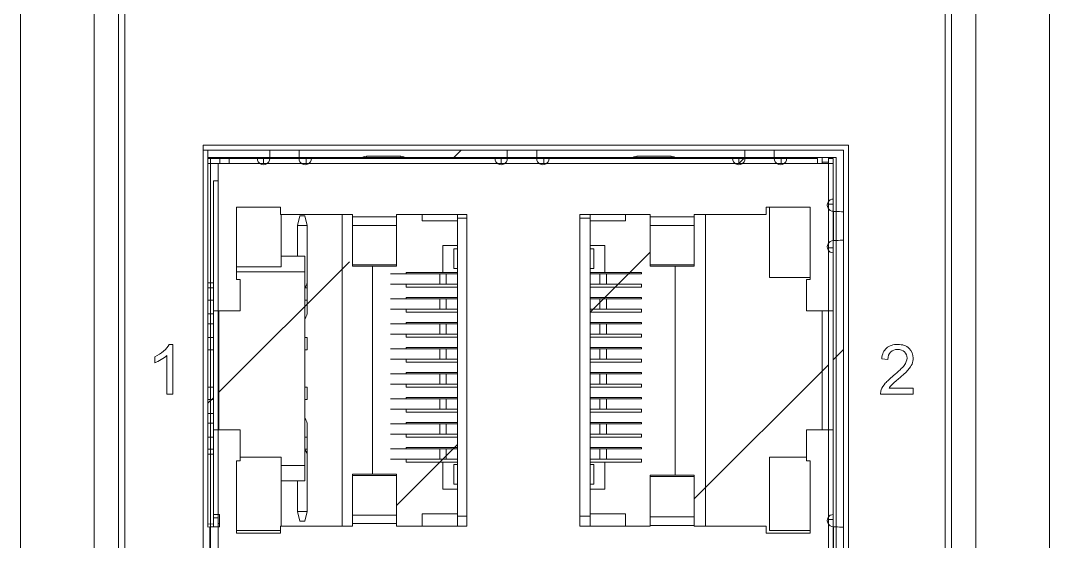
# Model space of a CAD drawing. Header units: millimetres. Extents: x 33157 to 59611, y -29750 to 1750.
# Drawn here: x 54278.26 to 54320.26, y 1.72 to 22.99 of the extents above; entities that cross this region are included whole.
import ezdxf

# ---------------------------------------------------------------- set-up
doc = ezdxf.new("R2010")
doc.units = ezdxf.units.MM
doc.layers.get('0').update_dxf_attribs({"lineweight": 18})

msp = doc.modelspace()

# ---------------------------------------------------------------- linework, layer by layer
at = {"linetype": 'Continuous'}
for p, q in [((54278.259, 109.314), (54278.259, -25.686)), ((54281.259, 109.314), (54281.259, -25.686)), ((54317.259, -25.686), (54317.259, 109.314)), ((54320.259, -25.686), (54320.259, 109.314)), ((54282.259, 104.064), (54282.259, -20.436)), ((54282.509, 104.064), (54282.509, -20.436)), ((54316.009, -20.436), (54316.009, 104.064)), ((54316.259, -20.436), (54316.259, 104.064)), ((54285.709, 17.901), (54312.059, 17.901)), ((54285.709, -14.403), (54285.709, 17.901)), ((54285.709, 17.701), (54311.859, 17.701)), ((54285.709, -14.203), (54285.709, 17.701)), ((54311.859, 17.701), (54285.909, 17.701)), ((54285.909, 2.31), (54285.909, 17.701)), ((54288.429, 17.667), (54288.429, 17.351)), ((54289.629, 17.401), (54289.629, 17.667)), ((54295.899, 17.351), (54296.249, 17.701)), ((54298.129, 17.667), (54298.129, 17.351)), ((54299.329, 17.401), (54299.329, 17.667)), ((54307.829, 17.667), (54307.829, 17.351)), ((54309.029, 17.401), (54309.029, 17.667)), ((54311.859, 17.701), (54311.859, -14.203)), ((54311.859, -14.203), (54311.859, 17.701)), ((54312.059, 17.901), (54312.059, -14.403)), ((54285.909, 17.401), (54288.429, 17.401)), ((54310.788, 17.351), (54285.909, 17.351)), ((54286.009, 17.401), (54311.559, 17.401)), ((54286.009, -13.903), (54286.009, 17.401)), ((54286.4, 17.151), (54286.4, 17.351)), ((54286.419, 17.401), (54286.419, 17.351)), ((54286.78, 17.351), (54286.78, 17.151)), ((54288.182, 17.151), (54288.182, 17.351)), ((54289.629, 17.401), (54288.429, 17.401)), ((54289.629, 17.401), (54292.219, 17.401)), ((54289.915, 17.351), (54289.915, 17.151)), ((54292.379, 17.451), (54293.78, 17.451)), ((54293.939, 17.401), (54298.129, 17.401)), ((54297.882, 17.151), (54297.882, 17.351)), ((54299.329, 17.401), (54298.129, 17.401)), ((54299.329, 17.401), (54303.258, 17.401)), ((54299.615, 17.351), (54299.615, 17.151)), ((54303.418, 17.451), (54304.818, 17.451)), ((54304.978, 17.401), (54307.829, 17.401)), ((54307.578, 17.151), (54307.829, 17.401)), ((54307.582, 17.151), (54307.582, 17.351)), ((54309.029, 17.401), (54307.829, 17.401)), ((54309.029, 17.401), (54311.238, 17.401)), ((54309.315, 17.351), (54309.315, 17.151)), ((54310.788, 17.151), (54310.788, 17.351)), ((54310.988, 17.151), (54310.988, 17.401)), ((54311.238, 17.351), (54311.238, 17.401)), ((54311.238, 17.351), (54311.438, 17.351)), ((54311.238, 15.314), (54311.238, 17.351)), ((54311.438, -5.271), (54311.438, 17.351)), ((54311.559, 17.401), (54311.559, -13.903)), ((54288.027, 17.151), (54285.909, 17.151)), ((54286.329, -5.271), (54286.329, 17.151)), ((54288.33, 17.151), (54288.027, 17.151)), ((54289.729, 17.151), (54288.33, 17.151)), ((54290.031, 17.151), (54289.729, 17.151)), ((54297.727, 17.151), (54290.031, 17.151)), ((54298.03, 17.151), (54297.727, 17.151)), ((54299.429, 17.151), (54298.03, 17.151)), ((54299.731, 17.151), (54299.429, 17.151)), ((54307.427, 17.151), (54299.731, 17.151)), ((54307.73, 17.151), (54307.427, 17.151)), ((54309.129, 17.151), (54307.73, 17.151)), ((54309.431, 17.151), (54309.129, 17.151)), ((54311.438, 17.151), (54309.431, 17.151)), ((54311.238, 17.201), (54310.988, 17.201)), ((54286.329, 16.45), (54286.129, 16.45)), ((54286.129, 16.45), (54286.129, 2.314)), ((54287.08, 15.364), (54288.876, 15.364)), ((54287.08, 12.412), (54287.08, 15.364)), ((54288.876, 15.364), (54288.876, 15.069)), ((54308.691, 15.364), (54310.488, 15.364)), ((54308.691, 15.069), (54308.691, 15.364)), ((54308.838, 12.5), (54308.838, 15.364)), ((54310.488, 15.364), (54310.488, 12.412)), ((54311.238, 15.489), (54311.438, 15.489)), ((54311.238, 2.434), (54311.238, 15.302)), ((54311.45, 14.001), (54311.45, 15.201)), ((54288.876, 15.069), (54291.806, 15.069)), ((54288.901, 15.069), (54288.901, 12.93)), ((54289.665, 15.014), (54289.565, 14.614)), ((54289.865, 15.014), (54289.665, 15.014)), ((54289.965, 14.614), (54289.865, 15.014)), ((54291.383, 2.349), (54291.383, 15.069)), ((54291.806, 15.069), (54291.806, 12.956)), ((54291.806, 14.969), (54293.607, 14.969)), ((54293.607, 15.069), (54296.482, 15.069)), ((54293.607, 12.956), (54293.607, 15.069)), ((54294.651, 15.069), (54294.651, 14.814)), ((54294.651, 14.814), (54296.102, 14.814)), ((54296.102, 15.069), (54296.102, 2.349)), ((54296.482, 14.914), (54296.102, 14.914)), ((54296.482, 15.069), (54296.482, 2.349)), ((54301.086, 15.069), (54303.96, 15.069)), ((54301.086, 2.349), (54301.086, 15.069)), ((54301.506, 14.914), (54301.086, 14.914)), ((54301.506, 2.349), (54301.506, 15.069)), ((54301.506, 14.814), (54302.957, 14.814)), ((54302.957, 14.814), (54302.957, 15.069)), ((54303.96, 15.069), (54303.96, 12.956)), ((54303.96, 14.969), (54305.762, 14.969)), ((54305.762, 15.069), (54308.691, 15.069)), ((54305.762, 12.956), (54305.762, 15.069)), ((54306.224, 15.069), (54306.224, 2.349)), ((54289.565, 14.614), (54289.965, 14.614)), ((54289.565, 14.614), (54289.565, 13.363)), ((54289.965, 12.382), (54289.965, 14.614)), ((54293.607, 14.622), (54291.806, 14.622)), ((54305.762, 14.622), (54303.96, 14.622)), ((54296.102, 13.803), (54295.501, 13.803)), ((54295.501, 13.803), (54295.501, 12.702)), ((54296.102, 13.663), (54295.952, 13.663)), ((54295.952, 13.663), (54295.952, 12.862)), ((54302.106, 13.803), (54301.506, 13.803)), ((54301.656, 13.663), (54301.506, 13.663)), ((54301.506, 11.078), (54303.96, 13.532)), ((54301.656, 12.862), (54301.656, 13.663)), ((54302.106, 12.702), (54302.106, 13.803)), ((54311.438, 13.712), (54311.238, 13.712)), ((54286.329, 7.781), (54291.682, 13.133)), ((54288.901, 13.363), (54289.862, 13.363)), ((54289.862, 13.363), (54289.862, 4.196)), ((54288.901, 12.93), (54287.08, 12.93)), ((54287.08, 12.732), (54289.862, 12.732)), ((54291.806, 13.009), (54293.607, 13.009)), ((54293.607, 12.956), (54291.806, 12.956)), ((54292.624, 4.463), (54292.624, 12.956)), ((54296.102, 12.642), (54293.354, 12.642)), ((54296.102, 12.702), (54294, 12.702)), ((54294, 12.702), (54294, 12.642)), ((54295.375, 12.642), (54295.375, 12.222)), ((54295.636, 12.222), (54295.636, 12.642)), ((54295.952, 12.862), (54296.102, 12.862)), ((54301.506, 12.862), (54301.656, 12.862)), ((54303.607, 12.702), (54301.506, 12.702)), ((54303.607, 12.642), (54301.506, 12.642)), ((54301.912, 12.642), (54301.912, 12.222)), ((54302.172, 12.222), (54302.172, 12.642)), ((54303.607, 12.702), (54303.607, 12.642)), ((54303.96, 13.009), (54305.762, 13.009)), ((54305.762, 12.956), (54303.96, 12.956)), ((54304.984, 4.425), (54304.984, 12.956)), ((54286.129, 12.282), (54285.909, 12.282)), ((54287.225, 12.412), (54287.08, 12.412)), ((54287.225, 11.141), (54287.225, 12.412)), ((54289.965, 12.077), (54289.965, 12.382)), ((54293.354, 12.222), (54296.102, 12.222)), ((54294, 12.222), (54294, 12.102)), ((54301.506, 12.222), (54303.607, 12.222)), ((54303.607, 12.222), (54303.607, 12.102)), ((54310.488, 12.5), (54308.838, 12.5)), ((54310.488, 12.412), (54310.343, 12.412)), ((54310.343, 12.412), (54310.343, 11.141)), ((54286.129, 12.077), (54285.909, 12.077)), ((54289.965, 12.077), (54289.862, 12.077)), ((54289.965, 11.576), (54289.965, 12.077)), ((54294, 12.102), (54296.102, 12.102)), ((54301.506, 12.102), (54303.607, 12.102)), ((54285.909, 11.576), (54286.129, 11.576)), ((54289.862, 11.576), (54289.965, 11.576)), ((54289.965, 11.111), (54289.965, 11.576)), ((54296.102, 11.621), (54293.354, 11.621)), ((54296.102, 11.681), (54294, 11.681)), ((54294, 11.681), (54294, 11.621)), ((54295.375, 11.621), (54295.375, 11.201)), ((54295.636, 11.201), (54295.636, 11.621)), ((54303.607, 11.681), (54301.506, 11.681)), ((54303.607, 11.621), (54301.506, 11.621)), ((54301.912, 11.621), (54301.912, 11.201)), ((54302.172, 11.201), (54302.172, 11.621)), ((54303.607, 11.681), (54303.607, 11.621)), ((54286.129, 11.011), (54285.909, 11.011)), ((54286.129, 11.141), (54287.225, 11.141)), ((54286.359, 11.109), (54286.329, 11.109)), ((54286.359, 11.071), (54286.329, 11.071)), ((54286.329, 11.046), (54286.359, 11.046)), ((54286.329, 11.033), (54286.359, 11.033)), ((54286.329, 11.021), (54286.359, 11.021)), ((54286.359, 11.011), (54286.329, 11.011)), ((54286.359, 11.141), (54286.359, 6.277)), ((54293.354, 11.201), (54296.102, 11.201)), ((54294, 11.201), (54294, 11.081)), ((54294, 11.081), (54296.102, 11.081)), ((54301.506, 11.201), (54303.607, 11.201)), ((54301.506, 11.081), (54303.607, 11.081)), ((54303.607, 11.201), (54303.607, 11.081)), ((54310.343, 11.141), (54311.438, 11.141)), ((54310.988, 11.141), (54310.988, 6.277)), ((54285.909, 10.611), (54286.129, 10.611)), ((54286.329, 10.611), (54286.359, 10.611)), ((54296.102, 10.601), (54293.354, 10.601)), ((54296.102, 10.661), (54294, 10.661)), ((54294, 10.661), (54294, 10.601)), ((54295.375, 10.601), (54295.375, 10.18)), ((54295.636, 10.18), (54295.636, 10.601)), ((54303.607, 10.661), (54301.506, 10.661)), ((54303.607, 10.601), (54301.506, 10.601)), ((54301.912, 10.601), (54301.912, 10.18)), ((54302.172, 10.18), (54302.172, 10.601)), ((54303.607, 10.661), (54303.607, 10.601)), ((54293.354, 10.18), (54296.102, 10.18)), ((54294, 10.18), (54294, 10.06)), ((54301.506, 10.18), (54303.607, 10.18)), ((54303.607, 10.18), (54303.607, 10.06)), ((54286.129, 10.045), (54285.909, 10.045)), ((54286.359, 10.045), (54286.329, 10.045)), ((54289.965, 10.045), (54289.862, 10.045)), ((54289.965, 9.545), (54289.965, 10.045)), ((54294, 10.06), (54296.102, 10.06)), ((54301.506, 10.06), (54303.607, 10.06)), ((54285.909, 9.545), (54286.129, 9.545)), ((54286.329, 9.545), (54286.359, 9.545)), ((54289.862, 9.545), (54289.965, 9.545)), ((54296.102, 9.58), (54293.354, 9.58)), ((54296.102, 9.64), (54294, 9.64)), ((54294, 9.64), (54294, 9.58)), ((54295.375, 9.58), (54295.375, 9.16)), ((54295.636, 9.16), (54295.636, 9.58)), ((54303.607, 9.64), (54301.506, 9.64)), ((54303.607, 9.58), (54301.506, 9.58)), ((54301.912, 9.58), (54301.912, 9.16)), ((54302.172, 9.16), (54302.172, 9.58)), ((54303.607, 9.64), (54303.607, 9.58)), ((54311.438, 9.131), (54311.859, 9.552)), ((54293.354, 9.16), (54296.102, 9.16)), ((54294, 9.16), (54294, 9.039)), ((54294, 9.039), (54296.102, 9.039)), ((54301.506, 9.16), (54303.607, 9.16)), ((54301.506, 9.039), (54303.607, 9.039)), ((54303.607, 9.16), (54303.607, 9.039)), ((54305.762, 3.454), (54311.238, 8.931)), ((54296.102, 8.559), (54293.354, 8.559)), ((54296.102, 8.619), (54294, 8.619)), ((54294, 8.619), (54294, 8.559)), ((54295.375, 8.559), (54295.375, 8.139)), ((54295.636, 8.139), (54295.636, 8.559)), ((54303.607, 8.619), (54301.506, 8.619)), ((54303.607, 8.559), (54301.506, 8.559)), ((54301.912, 8.559), (54301.912, 8.139)), ((54302.172, 8.139), (54302.172, 8.559)), ((54303.607, 8.619), (54303.607, 8.559)), ((54286.129, 8.014), (54285.909, 8.014)), ((54286.359, 8.014), (54286.329, 8.014)), ((54289.965, 8.014), (54289.862, 8.014)), ((54289.965, 7.513), (54289.965, 8.014)), ((54293.354, 8.139), (54296.102, 8.139)), ((54294, 8.139), (54294, 8.019)), ((54294, 8.019), (54296.102, 8.019)), ((54301.506, 8.139), (54303.607, 8.139)), ((54301.506, 8.019), (54303.607, 8.019)), ((54303.607, 8.139), (54303.607, 8.019)), ((54285.909, 7.36), (54286.129, 7.581)), ((54296.102, 7.598), (54294, 7.598)), ((54294, 7.598), (54294, 7.538)), ((54303.607, 7.598), (54301.506, 7.598)), ((54303.607, 7.598), (54303.607, 7.538)), ((54285.909, 7.513), (54286.129, 7.513)), ((54286.329, 7.513), (54286.359, 7.513)), ((54289.862, 7.513), (54289.965, 7.513)), ((54296.102, 7.538), (54293.354, 7.538)), ((54295.375, 7.538), (54295.375, 7.118)), ((54295.636, 7.118), (54295.636, 7.538)), ((54303.607, 7.538), (54301.506, 7.538)), ((54301.912, 7.538), (54301.912, 7.118)), ((54302.172, 7.118), (54302.172, 7.538)), ((54286.129, 6.948), (54285.909, 6.948)), ((54286.359, 6.948), (54286.329, 6.948)), ((54293.354, 7.118), (54296.102, 7.118)), ((54294, 7.118), (54294, 6.998)), ((54294, 6.998), (54296.102, 6.998)), ((54301.506, 7.118), (54303.607, 7.118)), ((54301.506, 6.998), (54303.607, 6.998)), ((54303.607, 7.118), (54303.607, 6.998)), ((54285.909, 6.548), (54286.129, 6.548)), ((54286.329, 6.548), (54286.359, 6.548)), ((54289.965, 5.982), (54289.965, 6.448)), ((54296.102, 6.518), (54293.354, 6.518)), ((54296.102, 6.578), (54294, 6.578)), ((54294, 6.578), (54294, 6.518)), ((54295.375, 6.518), (54295.375, 6.097)), ((54295.636, 6.097), (54295.636, 6.518)), ((54303.607, 6.578), (54301.506, 6.578)), ((54303.607, 6.518), (54301.506, 6.518)), ((54301.912, 6.518), (54301.912, 6.097)), ((54302.172, 6.097), (54302.172, 6.518)), ((54303.607, 6.578), (54303.607, 6.518)), ((54286.129, 5.982), (54285.909, 5.982)), ((54287.225, 6.277), (54286.129, 6.277)), ((54286.329, 6.299), (54286.359, 6.299)), ((54287.225, 5.006), (54287.225, 6.277)), ((54289.965, 5.982), (54289.862, 5.982)), ((54289.965, 5.482), (54289.965, 5.982)), ((54293.354, 6.097), (54296.102, 6.097)), ((54294, 6.097), (54294, 5.977)), ((54294, 5.977), (54296.102, 5.977)), ((54301.506, 6.097), (54303.607, 6.097)), ((54301.506, 5.977), (54303.607, 5.977)), ((54303.607, 6.097), (54303.607, 5.977)), ((54310.343, 6.277), (54311.438, 6.277)), ((54310.343, 6.277), (54310.343, 5.006)), ((54285.909, 5.482), (54286.129, 5.482)), ((54289.862, 5.482), (54289.965, 5.482)), ((54289.965, 5.177), (54289.965, 5.482)), ((54296.102, 5.497), (54293.354, 5.497)), ((54293.607, 3.18), (54296.102, 5.674)), ((54296.102, 5.557), (54294, 5.557)), ((54294, 5.557), (54294, 5.497)), ((54295.375, 5.497), (54295.375, 5.076)), ((54295.636, 5.076), (54295.636, 5.497)), ((54303.607, 5.557), (54301.506, 5.557)), ((54303.607, 5.497), (54301.506, 5.497)), ((54301.912, 5.497), (54301.912, 5.076)), ((54302.172, 5.076), (54302.172, 5.497)), ((54303.607, 5.557), (54303.607, 5.497)), ((54285.909, 5.277), (54286.129, 5.277)), ((54287.225, 5.159), (54288.901, 5.159)), ((54288.901, 5.159), (54288.901, 2.349)), ((54289.965, 2.945), (54289.965, 5.177)), ((54293.354, 5.076), (54296.102, 5.076)), ((54294, 5.076), (54294, 4.956)), ((54301.506, 5.076), (54303.607, 5.076)), ((54303.607, 5.076), (54303.607, 4.956)), ((54308.838, 5.159), (54310.343, 5.159)), ((54308.838, 2.159), (54308.838, 5.159)), ((54287.08, 5.006), (54287.225, 5.006)), ((54287.08, 2.054), (54287.08, 5.006)), ((54289.862, 4.826), (54288.901, 4.826)), ((54294, 4.956), (54296.102, 4.956)), ((54295.501, 4.956), (54295.501, 3.856)), ((54296.102, 4.856), (54295.952, 4.856)), ((54295.952, 4.856), (54295.952, 4.056)), ((54301.506, 4.956), (54303.607, 4.956)), ((54301.656, 4.856), (54301.506, 4.856)), ((54301.656, 4.056), (54301.656, 4.856)), ((54302.106, 3.856), (54302.106, 4.956)), ((54310.343, 5.006), (54310.488, 5.006)), ((54310.488, 5.006), (54310.488, 2.054)), ((54291.806, 4.463), (54293.607, 4.463)), ((54291.806, 4.463), (54291.806, 2.349)), ((54293.607, 4.409), (54291.806, 4.409)), ((54293.607, 2.349), (54293.607, 4.463)), ((54303.96, 4.425), (54305.762, 4.425)), ((54303.96, 4.425), (54303.96, 2.349)), ((54305.762, 4.371), (54303.96, 4.371)), ((54305.762, 2.349), (54305.762, 4.425)), ((54289.862, 4.196), (54288.901, 4.196)), ((54289.565, 4.196), (54289.565, 2.945)), ((54295.501, 3.856), (54296.102, 3.856)), ((54295.952, 4.056), (54296.102, 4.056)), ((54301.506, 4.056), (54301.656, 4.056)), ((54301.506, 3.856), (54302.106, 3.856)), ((54289.565, 2.945), (54289.965, 2.945)), ((54289.665, 2.545), (54289.565, 2.945)), ((54289.965, 2.945), (54289.865, 2.545)), ((54286.129, 2.82), (54286.379, 2.82)), ((54286.129, 2.685), (54286.329, 2.685)), ((54286.379, 2.82), (54286.379, 2.319)), ((54289.865, 2.545), (54289.665, 2.545)), ((54291.806, 2.796), (54293.607, 2.796)), ((54296.102, 2.845), (54294.651, 2.845)), ((54294.651, 2.349), (54294.651, 2.845)), ((54296.102, 2.745), (54296.482, 2.745)), ((54301.086, 2.745), (54301.506, 2.745)), ((54302.957, 2.845), (54301.506, 2.845)), ((54302.957, 2.845), (54302.957, 2.349)), ((54303.96, 2.72), (54305.762, 2.72)), ((54311.238, 2.609), (54311.438, 2.609)), ((54285.909, 2.423), (54286.129, 2.434)), ((54285.983, 2.31), (54285.909, 2.306)), ((54285.983, 2.31), (54285.983, 1.128)), ((54286.329, 2.445), (54286.373, 2.447)), ((54286.379, 2.319), (54286.329, 2.318)), ((54288.876, 2.159), (54287.08, 2.159)), ((54291.806, 2.349), (54288.876, 2.349)), ((54288.876, 2.349), (54288.876, 2.054)), ((54293.607, 2.449), (54291.806, 2.449)), ((54296.482, 2.349), (54293.607, 2.349)), ((54303.96, 2.349), (54301.086, 2.349)), ((54305.762, 2.373), (54303.96, 2.373)), ((54308.691, 2.349), (54305.762, 2.349)), ((54308.691, 2.054), (54308.691, 2.349)), ((54310.488, 2.159), (54308.838, 2.159)), ((54311.214, 2.469), (54311.238, 2.469)), ((54311.238, 1.02), (54311.238, 2.422)), ((54311.45, 1.121), (54311.45, 2.321)), ((54288.876, 2.054), (54287.08, 2.054)), ((54310.488, 2.054), (54308.691, 2.054))]:
    msp.add_line(p, q, dxfattribs=at)
for p, q in [((54282.509, 104.064), (54282.509, -20.436)), ((54316.009, 104.064), (54316.009, -20.436))]:
    msp.add_line(p, q)
for centre, radius, start, end in [((54288.178, 17.351), 0.251, 179.9949, 0.0014), ((54289.88, 17.351), 0.251, 179.998, 0.0039), ((54292.079, 17.442), 0.3, 342.3625, 1.7119), ((54297.878, 17.351), 0.251, 179.9956, 0.0014), ((54299.58, 17.351), 0.251, 179.998, 0.0039), ((54303.118, 17.442), 0.3, 342.3626, 1.7118), ((54307.578, 17.351), 0.251, 179.9956, 0.0014), ((54309.28, 17.351), 0.251, 179.998, 0.0041), ((54311.438, 15.449), 0.249, 89.9862, 269.9995), ((54311.438, 13.752), 0.249, 89.9906, 270), ((54289.465, 12.382), 0.5, 322.8856, 360), ((54289.465, 11.111), 0.5, 322.8856, 0), ((54289.465, 6.448), 0.5, 0, 37.1144), ((54289.465, 5.177), 0.5, 0, 37.1144), ((54311.438, 2.569), 0.249, 89.9818, 270)]:
    msp.add_arc(centre, radius, start, end, dxfattribs=at)
for points, knots in [([(54285.708, 17.901), (54285.708, 17.901), (54312.058, 17.901), (54312.058, 17.901), (54312.058, 17.901), (54312.058, -14.403), (54312.058, -14.403), (54312.058, -14.403), (54285.708, -14.403), (54285.708, -14.403), (54285.708, -14.403), (54285.708, 17.901), (54285.708, 17.901)], [0, 0, 0, 0, 150230.11446, 150230.11446, 150230.11446, 300460.228919, 300460.228919, 300460.228919, 450690.343379, 450690.343379, 450690.343379, 600920.457838, 600920.457838, 600920.457838, 600920.457838]), ([(54284.481, 7.734), (54284.481, 7.734), (54284.233, 7.734), (54284.233, 7.734), (54284.233, 7.734), (54284.233, 9.316), (54284.233, 9.316), (54284.173, 9.258), (54284.094, 9.201), (54283.998, 9.145), (54283.901, 9.088), (54283.813, 9.045), (54283.736, 9.017), (54283.736, 9.017), (54283.736, 9.256), (54283.736, 9.256), (54283.875, 9.321), (54283.996, 9.4), (54284.1, 9.494), (54284.204, 9.586), (54284.278, 9.676), (54284.321, 9.764), (54284.321, 9.764), (54284.481, 9.764), (54284.481, 9.764), (54284.481, 9.764), (54284.481, 7.734), (54284.481, 7.734)], [0, 0, 0, 0, 139569.633592, 139569.633592, 139569.633592, 279139.267184, 279139.267184, 279139.267184, 418708.900776, 418708.900776, 418708.900776, 558278.534367, 558278.534367, 558278.534367, 697848.167959, 697848.167959, 697848.167959, 837417.801551, 837417.801551, 837417.801551, 976987.435143, 976987.435143, 976987.435143, 1116557.068735, 1116557.068735, 1116557.068735, 1256126.702327, 1256126.702327, 1256126.702327, 1256126.702327]), ([(54314.703, 7.971), (54314.703, 7.971), (54314.703, 7.734), (54314.703, 7.734), (54314.703, 7.734), (54313.366, 7.734), (54313.366, 7.734), (54313.364, 7.794), (54313.374, 7.851), (54313.395, 7.907), (54313.429, 7.998), (54313.484, 8.088), (54313.56, 8.176), (54313.636, 8.264), (54313.744, 8.365), (54313.884, 8.48), (54314.103, 8.661), (54314.252, 8.803), (54314.329, 8.908), (54314.407, 9.014), (54314.446, 9.113), (54314.446, 9.208), (54314.446, 9.306), (54314.411, 9.389), (54314.341, 9.456), (54314.27, 9.524), (54314.178, 9.557), (54314.065, 9.557), (54313.945, 9.557), (54313.849, 9.522), (54313.777, 9.45), (54313.705, 9.379), (54313.669, 9.28), (54313.668, 9.154), (54313.668, 9.154), (54313.414, 9.179), (54313.414, 9.179), (54313.431, 9.369), (54313.497, 9.514), (54313.611, 9.614), (54313.725, 9.714), (54313.878, 9.764), (54314.07, 9.764), (54314.264, 9.764), (54314.418, 9.71), (54314.531, 9.602), (54314.644, 9.494), (54314.7, 9.361), (54314.7, 9.202), (54314.7, 9.121), (54314.684, 9.041), (54314.651, 8.963), (54314.618, 8.885), (54314.563, 8.803), (54314.486, 8.716), (54314.409, 8.63), (54314.281, 8.511), (54314.104, 8.36), (54313.954, 8.235), (54313.859, 8.151), (54313.816, 8.106), (54313.774, 8.061), (54313.739, 8.017), (54313.711, 7.971), (54313.711, 7.971), (54314.703, 7.971), (54314.703, 7.971)], [0, 0, 0, 0, 134601.474011, 134601.474011, 134601.474011, 269202.948022, 269202.948022, 269202.948022, 403804.422033, 403804.422033, 403804.422033, 538405.896044, 538405.896044, 538405.896044, 673007.370055, 673007.370055, 673007.370055, 807608.844066, 807608.844066, 807608.844066, 942210.318077, 942210.318077, 942210.318077, 1076811.792088, 1076811.792088, 1076811.792088, 1211413.266098, 1211413.266098, 1211413.266098, 1346014.740109, 1346014.740109, 1346014.740109, 1480616.21412, 1480616.21412, 1480616.21412, 1615217.688131, 1615217.688131, 1615217.688131, 1749819.162142, 1749819.162142, 1749819.162142, 1884420.636153, 1884420.636153, 1884420.636153, 2019022.110164, 2019022.110164, 2019022.110164, 2153623.584175, 2153623.584175, 2153623.584175, 2288225.058186, 2288225.058186, 2288225.058186, 2422826.532197, 2422826.532197, 2422826.532197, 2557428.006208, 2557428.006208, 2557428.006208, 2692029.480219, 2692029.480219, 2692029.480219, 2826630.95423, 2826630.95423, 2826630.95423, 2961232.428241, 2961232.428241, 2961232.428241, 2961232.428241])]:
    msp.add_open_spline(points, degree=3, knots=knots)
for points, knots in [([(54292.161, 17.353), (54292.188, 17.383), (54292.256, 17.433), (54292.338, 17.451), (54292.379, 17.451)], [0, 0, 0, 0, 169447.081816, 338872.49382, 338872.49382, 338872.49382, 338872.49382]), ([(54293.78, 17.451), (54293.82, 17.451), (54293.903, 17.433), (54293.971, 17.383), (54293.998, 17.353)], [0, 0, 0, 0, 169439.485497, 338882.614729, 338882.614729, 338882.614729, 338882.614729]), ([(54293.793, 17.351), (54293.791, 17.359), (54293.782, 17.392), (54293.78, 17.426), (54293.78, 17.451)], [0, 0, 0, 0, 86522.913106, 338882.294483, 338882.294483, 338882.294483, 338882.294483]), ([(54303.418, 17.451), (54303.377, 17.451), (54303.294, 17.433), (54303.226, 17.383), (54303.199, 17.353)], [0, 0, 0, 0, 169470.126143, 338941.300971, 338941.300971, 338941.300971, 338941.300971]), ([(54304.818, 17.451), (54304.859, 17.451), (54304.941, 17.433), (54305.009, 17.383), (54305.037, 17.353)], [0, 0, 0, 0, 169466.093559, 338951.524099, 338951.524099, 338951.524099, 338951.524099]), ([(54304.832, 17.351), (54304.829, 17.359), (54304.821, 17.392), (54304.818, 17.426), (54304.818, 17.451)], [0, 0, 0, 0, 86541.264172, 338951.203906, 338951.203906, 338951.203906, 338951.203906]), ([(54311.863, 15.175), (54311.833, 15.177), (54311.695, 15.186), (54311.557, 15.193), (54311.45, 15.198)], [0, 0, 0, 0, 75628.234828, 339000.823046, 339000.823046, 339000.823046, 339000.823046]), ([(54311.45, 14.004), (54311.488, 14.006), (54311.626, 14.012), (54311.764, 14.019), (54311.863, 14.027)], [0, 0, 0, 0, 93415.154648, 339003.826839, 339003.826839, 339003.826839, 339003.826839]), ([(54286.329, 2.318), (54286.263, 2.317), (54286.147, 2.315), (54286.032, 2.312), (54285.983, 2.31)], [0, 0, 0, 0, 195645.289449, 338881.163, 338881.163, 338881.163, 338881.163]), ([(54311.863, 2.295), (54311.833, 2.297), (54311.695, 2.306), (54311.557, 2.313), (54311.45, 2.318)], [0, 0, 0, 0, 75637.189688, 339041.016375, 339041.016375, 339041.016375, 339041.016375])]:
    msp.add_open_spline(points, degree=3, knots=knots, dxfattribs=at)

doc.saveas('drawing.dxf')
